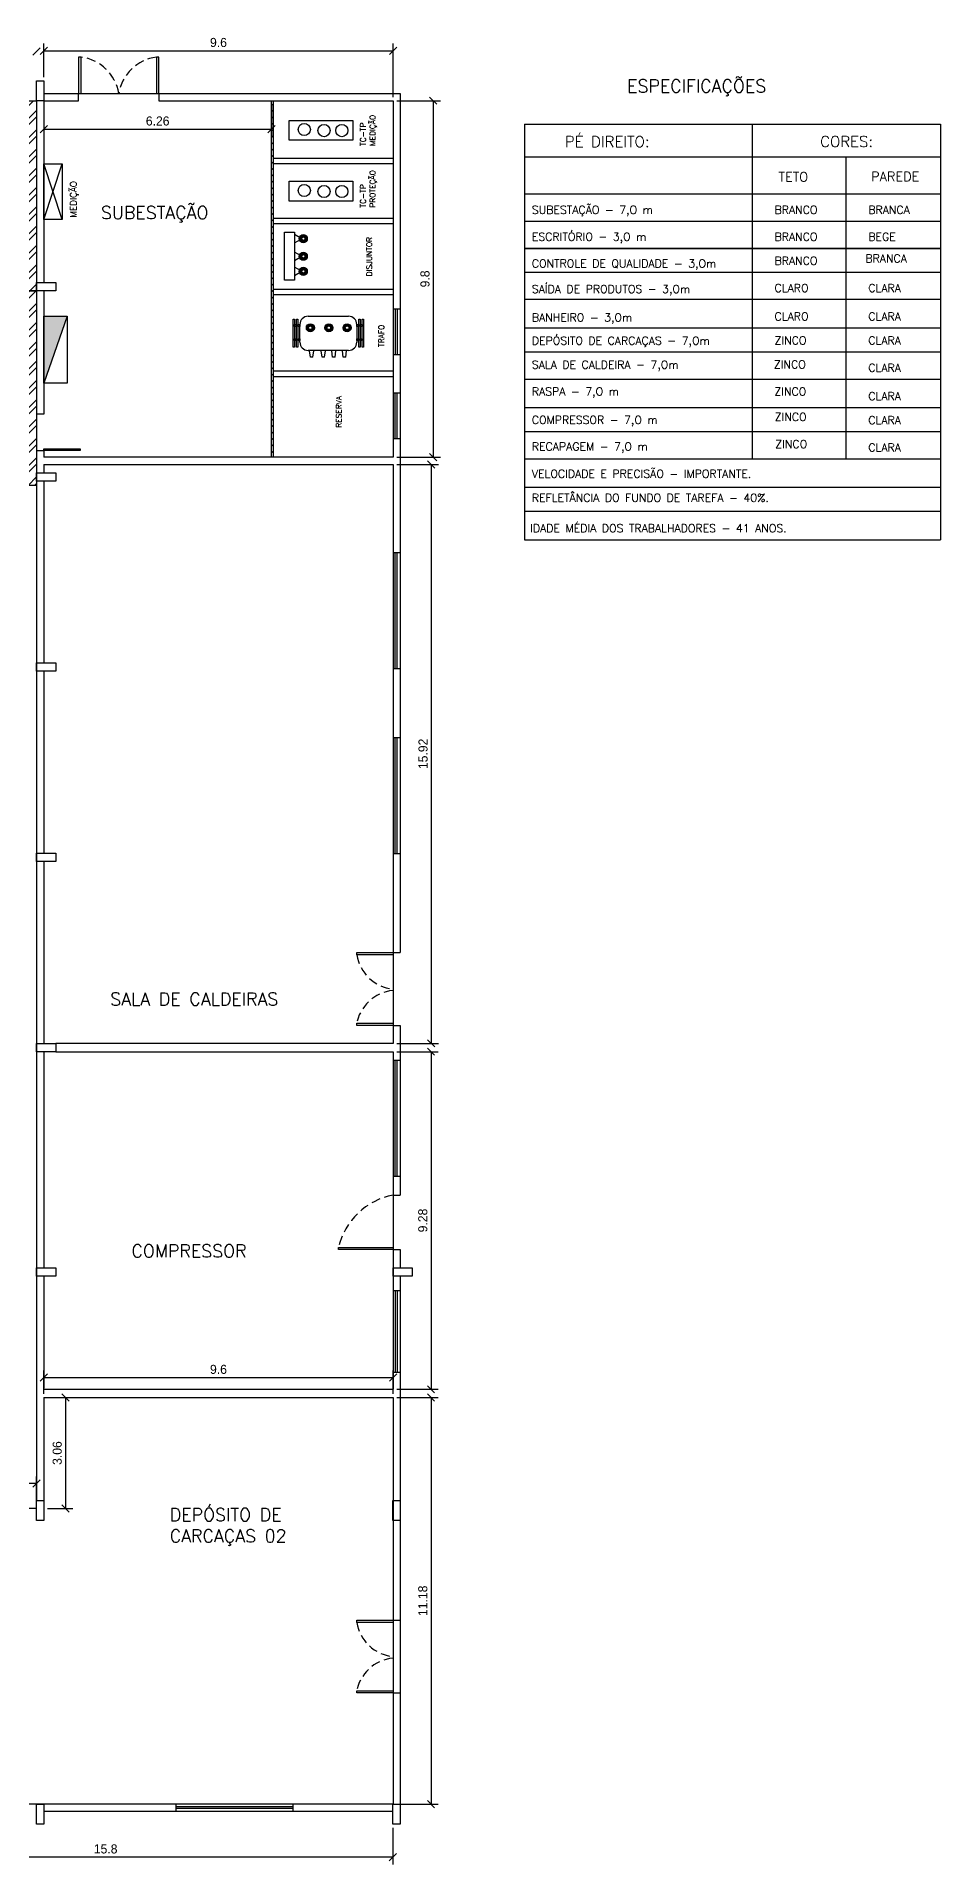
# Model space of a CAD drawing. Extents: x 196 to 343, y -52 to 135.
# Drawn here: x 241.1 to 266, y -52.1 to -1.8 of the extents above; entities that cross this region are included whole.
import ezdxf

# ---------------------------------------------------------------- set-up
doc = ezdxf.new("R2010")
doc.units = 0
doc.header["$MEASUREMENT"] = 0
doc.linetypes.add('DASHED2', pattern=[0.375, 0.25, -0.125])
doc.layers.get('0').update_dxf_attribs({"linetype": 'CONTINUOUS'})
doc.layers.get('DEFPOINTS').update_dxf_attribs({"linetype": 'CONTINUOUS'})
for name, color, linetype in [('_ARQ', 5, 'CONTINUOUS'), ('_ARQ-TEXTO', 4, 'CONTINUOUS'), ('_COTAS', 4, 'CONTINUOUS'), ('_ELT-Eletroduto', 7, 'CONTINUOUS'), ('_ELT-MÁQUINAS', 3, 'CONTINUOUS'), ('_ELT-PONTO', 2, 'CONTINUOUS'), ('_ELT-PONTO-TEXTO', 4, 'CONTINUOUS'), ('Marcação de areas', 240, 'CONTINUOUS')]:
    doc.layers.add(name, color=color, linetype=linetype)
doc.styles.add('ROMANS', font='romans')
doc.dimstyles.new('LUMINOTECNICO', dxfattribs={"dimscale": 0, "dimtxt": 0.25, "dimasz": 0.2, "dimexe": 0.2, "dimexo": 0.1, "dimgap": 0.1, "dimtad": 1, "dimdsep": 46, "dimtxsty": 'Standard', "dimblk1": 'OBLIQUE', "dimblk2": 'OBLIQUE', "dimsah": 1, "dimcen": 0.2, "dimadec": 1, "dimazin": 0, "dimtfac": 1, "dimtmove": 0, "dimatfit": 3, "dimldrblk": 'OBLIQUE', "dimfxl": 1, "dimtolj": 1, "dimtzin": 0, "dimarcsym": 0})

# ---------------------------------------------------------------- blocks, each defined once
blk = doc.blocks.new('_OBLIQUE')
at = {"color": 0, "linetype": 'ByBlock'}
blk.add_line((-0.5, -0.5), (0.5, 0.5), dxfattribs=at)
blk = doc.blocks.new('*D44')
at = {"layer": '_COTAS', "color": 0, "linetype": 'Continuous', "lineweight": -2, "transparency": 16777216}
for p, q in [((241.343, -2.953), (241.343, -2.027)), ((241.343, -2.227), (250.943, -2.227)), ((250.943, -3.501), (250.943, -2.027))]:
    blk.add_line(p, q, dxfattribs=at)
at = {"layer": 'DEFPOINTS', "color": 0, "linetype": 'Continuous', "transparency": 16777216}
for p in [(250.943, -2.227), (241.343, -3.053), (250.943, -3.601)]:
    blk.add_point(p, dxfattribs=at)
at = {"layer": '_COTAS', "color": 0, "linetype": 'Continuous', "lineweight": -2, "transparency": 16777216, "xscale": 0.2, "yscale": 0.2, "zscale": 0.2, "rotation": 180}
blk.add_blockref('_OBLIQUE', (241.343, -2.227), dxfattribs=at)
at = {"layer": '_COTAS', "color": 0, "linetype": 'Continuous', "lineweight": -2, "transparency": 16777216, "xscale": 0.2, "yscale": 0.2, "zscale": 0.2}
blk.add_blockref('_OBLIQUE', (250.943, -2.227), dxfattribs=at)
at = {"layer": '_COTAS', "color": 0, "linetype": 'Continuous', "transparency": 16777216, "insert": (246.143, -2.002), "char_height": 0.25, "attachment_point": 5}
blk.add_mtext('\\A1;9.6', dxfattribs=at)
blk = doc.blocks.new('*D45')
at = {"layer": '_COTAS', "color": 0, "linetype": 'Continuous', "lineweight": -2, "transparency": 16777216}
for p, q in [((251.043, -3.601), (252.247, -3.601)), ((252.047, -3.601), (252.047, -13.401)), ((251.043, -13.401), (252.247, -13.401))]:
    blk.add_line(p, q, dxfattribs=at)
at = {"layer": 'DEFPOINTS', "color": 0, "linetype": 'Continuous', "transparency": 16777216}
for p in [(250.943, -3.601), (250.943, -13.401), (252.047, -13.401)]:
    blk.add_point(p, dxfattribs=at)
at = {"layer": '_COTAS', "color": 0, "linetype": 'Continuous', "lineweight": -2, "transparency": 16777216, "xscale": 0.2, "yscale": 0.2, "zscale": 0.2}
for p, rotation in [((252.047, -3.601), 90), ((252.047, -13.401), 270)]:
    blk.add_blockref('_OBLIQUE', p, dxfattribs=dict(at, rotation=rotation))
at = {"layer": '_COTAS', "color": 0, "linetype": 'Continuous', "transparency": 16777216, "insert": (251.822, -8.501), "char_height": 0.25, "attachment_point": 5, "rotation": 90}
blk.add_mtext('\\A1;9.8', dxfattribs=at)
blk = doc.blocks.new('*D46')
at = {"layer": '_COTAS', "color": 0, "linetype": 'Continuous', "lineweight": -2, "transparency": 16777216}
for p, q in [((251.043, -13.601), (252.194, -13.601)), ((251.994, -13.601), (251.994, -29.518)), ((251.043, -29.518), (252.194, -29.518))]:
    blk.add_line(p, q, dxfattribs=at)
at = {"layer": 'DEFPOINTS', "color": 0, "linetype": 'Continuous', "transparency": 16777216}
for p in [(250.943, -13.601), (250.943, -29.518), (251.994, -29.518)]:
    blk.add_point(p, dxfattribs=at)
at = {"layer": '_COTAS', "color": 0, "linetype": 'Continuous', "lineweight": -2, "transparency": 16777216, "xscale": 0.2, "yscale": 0.2, "zscale": 0.2}
for p, rotation in [((251.994, -13.601), 90), ((251.994, -29.518), 270)]:
    blk.add_blockref('_OBLIQUE', p, dxfattribs=dict(at, rotation=rotation))
at = {"layer": '_COTAS', "color": 0, "linetype": 'Continuous', "transparency": 16777216, "insert": (251.769, -21.559), "char_height": 0.25, "attachment_point": 5, "rotation": 90}
blk.add_mtext('\\A1;15.92', dxfattribs=at)
blk = doc.blocks.new('*D47')
at = {"layer": '_COTAS', "color": 0, "linetype": 'Continuous', "lineweight": -2, "transparency": 16777216}
for p, q in [((251.043, -29.747), (252.187, -29.747)), ((251.987, -29.747), (251.987, -39.03)), ((251.043, -39.03), (252.187, -39.03))]:
    blk.add_line(p, q, dxfattribs=at)
at = {"layer": 'DEFPOINTS', "color": 0, "linetype": 'Continuous', "transparency": 16777216}
for p in [(250.943, -29.747), (250.943, -39.03), (251.987, -39.03)]:
    blk.add_point(p, dxfattribs=at)
at = {"layer": '_COTAS', "color": 0, "linetype": 'Continuous', "lineweight": -2, "transparency": 16777216, "xscale": 0.2, "yscale": 0.2, "zscale": 0.2}
for p, rotation in [((251.987, -29.747), 90), ((251.987, -39.03), 270)]:
    blk.add_blockref('_OBLIQUE', p, dxfattribs=dict(at, rotation=rotation))
at = {"layer": '_COTAS', "color": 0, "linetype": 'Continuous', "transparency": 16777216, "insert": (251.762, -34.388), "char_height": 0.25, "attachment_point": 5, "rotation": 90}
blk.add_mtext('\\A1;9.28', dxfattribs=at)
blk = doc.blocks.new('*D48')
at = {"layer": '_COTAS', "color": 0, "linetype": 'Continuous', "lineweight": -2, "transparency": 16777216}
for p, q in [((251.043, -39.253), (252.187, -39.253)), ((251.987, -39.253), (251.987, -50.435)), ((251.04, -50.435), (252.187, -50.435))]:
    blk.add_line(p, q, dxfattribs=at)
at = {"layer": 'DEFPOINTS', "color": 0, "linetype": 'Continuous', "transparency": 16777216}
for p in [(250.943, -39.253), (250.94, -50.435), (251.987, -50.435)]:
    blk.add_point(p, dxfattribs=at)
at = {"layer": '_COTAS', "color": 0, "linetype": 'Continuous', "lineweight": -2, "transparency": 16777216, "xscale": 0.2, "yscale": 0.2, "zscale": 0.2}
for p, rotation in [((251.987, -39.253), 90), ((251.987, -50.435), 270)]:
    blk.add_blockref('_OBLIQUE', p, dxfattribs=dict(at, rotation=rotation))
at = {"layer": '_COTAS', "color": 0, "linetype": 'Continuous', "transparency": 16777216, "insert": (251.762, -44.844), "char_height": 0.25, "attachment_point": 5, "rotation": 90}
blk.add_mtext('\\A1;11.18', dxfattribs=at)
blk = doc.blocks.new('*D49')
at = {"layer": '_COTAS', "color": 0, "linetype": 'Continuous', "lineweight": -2, "transparency": 16777216}
for p, q in [((241.443, -39.253), (242.135, -39.253)), ((241.935, -39.253), (241.935, -42.31)), ((241.443, -42.31), (242.135, -42.31))]:
    blk.add_line(p, q, dxfattribs=at)
at = {"layer": 'DEFPOINTS', "color": 0, "linetype": 'Continuous', "transparency": 16777216}
for p in [(241.343, -39.253), (241.343, -42.31), (241.935, -42.31)]:
    blk.add_point(p, dxfattribs=at)
at = {"layer": '_COTAS', "color": 0, "linetype": 'Continuous', "lineweight": -2, "transparency": 16777216, "xscale": 0.2, "yscale": 0.2, "zscale": 0.2}
for p, rotation in [((241.935, -39.253), 90), ((241.935, -42.31), 270)]:
    blk.add_blockref('_OBLIQUE', p, dxfattribs=dict(at, rotation=rotation))
at = {"layer": '_COTAS', "color": 0, "linetype": 'Continuous', "transparency": 16777216, "insert": (241.71, -40.782), "char_height": 0.25, "attachment_point": 5, "rotation": 90}
blk.add_mtext('\\A1;3.06', dxfattribs=at)
blk = doc.blocks.new('*D35')
at = {"layer": '_COTAS', "color": 0, "linetype": 'Continuous', "lineweight": -2, "transparency": 16777216}
for p, q in [((235.143, -51.083), (235.143, -52.093)), ((250.94, -51.083), (250.94, -52.093)), ((250.94, -51.893), (235.143, -51.893))]:
    blk.add_line(p, q, dxfattribs=at)
at = {"layer": 'DEFPOINTS', "color": 0, "linetype": 'Continuous', "transparency": 16777216}
for p in [(235.143, -50.983), (250.94, -50.983), (235.143, -51.893)]:
    blk.add_point(p, dxfattribs=at)
at = {"layer": '_COTAS', "color": 0, "linetype": 'Continuous', "lineweight": -2, "transparency": 16777216, "xscale": 0.2, "yscale": 0.2, "zscale": 0.2, "rotation": 180}
blk.add_blockref('_OBLIQUE', (235.143, -51.893), dxfattribs=at)
at = {"layer": '_COTAS', "color": 0, "linetype": 'Continuous', "lineweight": -2, "transparency": 16777216, "xscale": 0.2, "yscale": 0.2, "zscale": 0.2}
blk.add_blockref('_OBLIQUE', (250.94, -51.893), dxfattribs=at)
at = {"layer": '_COTAS', "color": 0, "linetype": 'Continuous', "transparency": 16777216, "insert": (243.041, -51.668), "char_height": 0.25, "attachment_point": 5}
blk.add_mtext('\\A1;15.8', dxfattribs=at)
blk = doc.blocks.new('*D41')
at = {"layer": '_ELT-MÁQUINAS', "color": 0, "linetype": 'Continuous', "lineweight": -2, "transparency": 16777216}
for p, q in [((241.343, -3.701), (241.343, -4.585)), ((247.599, -3.701), (247.599, -4.585)), ((241.343, -4.385), (247.599, -4.385))]:
    blk.add_line(p, q, dxfattribs=at)
at = {"layer": 'DEFPOINTS', "color": 0, "linetype": 'Continuous', "transparency": 16777216}
for p in [(241.343, -3.601), (247.599, -3.601), (247.599, -4.385)]:
    blk.add_point(p, dxfattribs=at)
at = {"layer": '_ELT-MÁQUINAS', "color": 0, "linetype": 'Continuous', "lineweight": -2, "transparency": 16777216, "xscale": 0.2, "yscale": 0.2, "zscale": 0.2, "rotation": 180}
blk.add_blockref('_OBLIQUE', (241.343, -4.385), dxfattribs=at)
at = {"layer": '_ELT-MÁQUINAS', "color": 0, "linetype": 'Continuous', "lineweight": -2, "transparency": 16777216, "xscale": 0.2, "yscale": 0.2, "zscale": 0.2}
blk.add_blockref('_OBLIQUE', (247.599, -4.385), dxfattribs=at)
at = {"layer": '_ELT-MÁQUINAS', "color": 0, "linetype": 'Continuous', "transparency": 16777216, "insert": (244.471, -4.16), "char_height": 0.25, "attachment_point": 5}
blk.add_mtext('\\A1;6.26', dxfattribs=at)
blk = doc.blocks.new('*D42')
at = {"layer": '_COTAS', "color": 0, "linetype": 'Continuous', "lineweight": -2, "transparency": 16777216}
for p, q in [((235.143, -42.21), (235.143, -41.423)), ((241.143, -41.623), (235.143, -41.623)), ((241.143, -42.21), (241.143, -41.423))]:
    blk.add_line(p, q, dxfattribs=at)
at = {"layer": 'DEFPOINTS', "color": 0, "linetype": 'Continuous', "transparency": 16777216}
for p in [(235.143, -41.623), (235.143, -42.31), (241.143, -42.31)]:
    blk.add_point(p, dxfattribs=at)
at = {"layer": '_COTAS', "color": 0, "linetype": 'Continuous', "lineweight": -2, "transparency": 16777216, "xscale": 0.2, "yscale": 0.2, "zscale": 0.2, "rotation": 180}
blk.add_blockref('_OBLIQUE', (235.143, -41.623), dxfattribs=at)
at = {"layer": '_COTAS', "color": 0, "linetype": 'Continuous', "lineweight": -2, "transparency": 16777216, "xscale": 0.2, "yscale": 0.2, "zscale": 0.2}
blk.add_blockref('_OBLIQUE', (241.143, -41.623), dxfattribs=at)
at = {"layer": '_COTAS', "color": 0, "linetype": 'Continuous', "transparency": 16777216, "insert": (238.143, -41.398), "char_height": 0.25, "attachment_point": 5}
blk.add_mtext('\\A1;6', dxfattribs=at)
blk = doc.blocks.new('*D43')
at = {"layer": '_COTAS', "color": 0, "linetype": 'Continuous', "lineweight": -2, "transparency": 16777216}
for p, q in [((241.343, -39.153), (241.343, -38.508)), ((250.943, -39.153), (250.943, -38.508)), ((241.343, -38.708), (250.943, -38.708))]:
    blk.add_line(p, q, dxfattribs=at)
at = {"layer": 'DEFPOINTS', "color": 0, "linetype": 'Continuous', "transparency": 16777216}
for p in [(250.943, -38.708), (241.343, -39.253), (250.943, -39.253)]:
    blk.add_point(p, dxfattribs=at)
at = {"layer": '_COTAS', "color": 0, "linetype": 'Continuous', "lineweight": -2, "transparency": 16777216, "xscale": 0.2, "yscale": 0.2, "zscale": 0.2, "rotation": 180}
blk.add_blockref('_OBLIQUE', (241.343, -38.708), dxfattribs=at)
at = {"layer": '_COTAS', "color": 0, "linetype": 'Continuous', "lineweight": -2, "transparency": 16777216, "xscale": 0.2, "yscale": 0.2, "zscale": 0.2}
blk.add_blockref('_OBLIQUE', (250.943, -38.708), dxfattribs=at)
at = {"layer": '_COTAS', "color": 0, "linetype": 'Continuous', "transparency": 16777216, "insert": (246.143, -38.483), "char_height": 0.25, "attachment_point": 5}
blk.add_mtext('\\A1;9.6', dxfattribs=at)

msp = doc.modelspace()

# ---------------------------------------------------------------- hatches: boundary and pattern name
at = {"layer": '_ARQ'}
h = msp.add_hatch(dxfattribs=at)
h.set_pattern_fill('ANSI31', color=256, style=0)
h.set_pattern_definition([(45, (-21.65067, -137.57001), (-0.08838835, 0.08838835), [])])
h.paths.add_polyline_path([(247.652, -3.601), (247.599, -3.601), (247.599, -13.401), (247.652, -13.401)])
at = {"layer": '_ELT-Eletroduto', "linetype": 'Continuous', "true_color": 0x139b48}
h = msp.add_hatch(dxfattribs=at)
h.set_pattern_fill('ANSI32', color=114)
h.paths.add_polyline_path([(241.143, -3.601), (210.226, -3.601), (210.226, -8.83), (241.143, -8.83)])
at = {"layer": '_ELT-Eletroduto', "linetype": 'Continuous', "true_color": 0xf27172}
h = msp.add_hatch(dxfattribs=at)
h.set_pattern_fill('ANSI32', color=11)
h.paths.add_polyline_path([(241.143, -8.83), (210.226, -8.83), (201.417, -8.83), (201.417, -14.18), (241.143, -14.18)])
h.paths.add_polyline_path([(202.155, -9.373), (203.03, -9.373), (203.03, -8.998), (202.155, -8.998)], flags=24)
at = {"layer": '_ELT-PONTO', "linetype": 'Continuous'}
h = msp.add_hatch(color=256, dxfattribs=at)
h.paths.add_polyline_path([(248.364, -7.395, 1), (248.585, -7.395, 1)])
h.paths.add_polyline_path([(248.524, -7.395, -1), (248.426, -7.395, -1)], flags=16)
h = msp.add_hatch(color=256, dxfattribs=at)
h.paths.add_polyline_path([(248.364, -7.879, 1), (248.585, -7.879, 1)])
h.paths.add_polyline_path([(248.524, -7.879, -1), (248.426, -7.879, -1)], flags=16)
h = msp.add_hatch(color=256, dxfattribs=at)
h.paths.add_polyline_path([(248.364, -8.292, 1), (248.585, -8.292, 1)])
h.paths.add_polyline_path([(248.524, -8.292, -1), (248.426, -8.292, -1)], flags=16)
msp.add_hatch(color=256, dxfattribs=at).paths.add_polyline_path([(241.343, -11.368), (241.979, -9.528), (241.343, -9.528)])
h = msp.add_hatch(color=256, dxfattribs=at)
h.paths.add_polyline_path([(248.781, -9.844, 1), (248.56, -9.844, 1)])
h.paths.add_polyline_path([(248.621, -9.844, -1), (248.72, -9.844, -1)], flags=16)
h = msp.add_hatch(color=256, dxfattribs=at)
h.paths.add_polyline_path([(249.178, -9.954, 1), (249.178, -9.733, 1)])
h.paths.add_polyline_path([(249.178, -9.795, -1), (249.178, -9.893, -1)], flags=16)
h = msp.add_hatch(color=256, dxfattribs=at)
h.paths.add_polyline_path([(249.79, -9.844, 1), (249.569, -9.844, 1)])
h.paths.add_polyline_path([(249.63, -9.844, -1), (249.728, -9.844, -1)], flags=16)

# ---------------------------------------------------------------- linework, layer by layer
at = {"layer": '_ARQ'}
for p, q in [((241.343, -3.401), (251.143, -3.401)), ((251.143, -3.401), (251.143, -27.024)), ((235.143, -3.601), (241.143, -3.601)), ((241.143, -3.601), (241.143, -42.087)), ((241.343, -3.601), (241.343, -8.601)), ((241.343, -3.601), (242.297, -3.601)), ((244.507, -3.601), (250.943, -3.601)), ((247.599, -13.401), (247.599, -3.601)), ((247.652, -13.401), (247.652, -3.601)), ((250.943, -3.601), (250.943, -13.401)), ((247.652, -5.181), (250.943, -5.181)), ((247.652, -5.331), (250.943, -5.331)), ((247.652, -6.831), (250.943, -6.831)), ((247.652, -6.981), (250.943, -6.981)), ((247.652, -8.781), (250.943, -8.781)), ((247.652, -8.931), (250.943, -8.931)), ((250.943, -9.326), (251.145, -9.326)), ((251.007, -10.576), (251.007, -9.326)), ((251.061, -10.576), (251.061, -9.326)), ((247.652, -11.031), (250.943, -11.031)), ((250.943, -10.576), (251.145, -10.576)), ((247.652, -11.181), (250.943, -11.181)), ((250.94, -11.637), (251.143, -11.637)), ((251.005, -12.888), (251.005, -11.637)), ((251.058, -12.888), (251.058, -11.637)), ((250.94, -12.888), (251.143, -12.888)), ((241.143, -13.222), (241.343, -13.222)), ((241.343, -13.222), (241.343, -13.401)), ((250.943, -13.401), (241.343, -13.401)), ((241.343, -13.601), (250.943, -13.601)), ((241.343, -13.601), (241.343, -13.83)), ((241.343, -14.059), (241.343, -19.059)), ((250.943, -13.601), (250.943, -27.024)), ((250.943, -16.019), (251.143, -16.019)), ((251.005, -19.219), (251.005, -16.021)), ((251.058, -19.219), (251.058, -16.021)), ((241.343, -19.289), (241.343, -24.289)), ((251.143, -19.219), (250.943, -19.219)), ((250.943, -21.108), (251.143, -21.108)), ((251.005, -24.308), (251.005, -21.111)), ((251.058, -24.308), (251.058, -21.111)), ((241.343, -24.518), (241.343, -29.518)), ((251.143, -24.308), (250.943, -24.308)), ((250.943, -27.024), (251.143, -27.024)), ((250.943, -29.024), (251.143, -29.024)), ((250.943, -29.024), (250.943, -29.518)), ((251.143, -29.024), (251.143, -33.688)), ((250.943, -29.518), (241.667, -29.518)), ((241.343, -29.747), (241.343, -35.688)), ((241.667, -29.747), (250.943, -29.747)), ((250.94, -29.978), (251.143, -29.978)), ((251.005, -33.178), (251.005, -29.981)), ((251.058, -33.178), (251.058, -29.981)), ((251.143, -33.178), (250.94, -33.178)), ((250.943, -35.188), (250.943, -39.03)), ((251.143, -35.188), (251.143, -35.688)), ((251.143, -35.917), (251.143, -50.635)), ((250.943, -36.309), (251.145, -36.309)), ((251.007, -38.563), (251.007, -36.312)), ((251.061, -38.563), (251.061, -36.312)), ((251.145, -38.563), (250.943, -38.563)), ((241.343, -39.03), (250.943, -39.03)), ((241.343, -39.253), (250.943, -39.253)), ((250.943, -39.253), (250.943, -50.435)), ((241.143, -42.31), (235.143, -42.31)), ((250.943, -45.379), (251.143, -45.379)), ((250.943, -47.379), (251.143, -47.379)), ((250.943, -50.435), (197.767, -50.435)), ((250.94, -50.635), (241.343, -50.635)), ((244.983, -50.635), (244.983, -50.432)), ((244.983, -50.497), (248.18, -50.497)), ((244.983, -50.55), (248.18, -50.55)), ((248.183, -50.432), (248.183, -50.635))]:
    msp.add_line(p, q, dxfattribs=at)
at = {"layer": '_ARQ', "linetype": 'Continuous'}
for p, q in [((242.297, -3.403), (244.507, -3.403)), ((242.297, -3.601), (242.297, -3.403)), ((244.507, -3.403), (244.507, -3.601)), ((241.343, -8.83), (241.343, -12.222)), ((241.343, -12.222), (241.143, -12.222)), ((250.943, -27.024), (250.943, -29.024)), ((250.943, -29.747), (250.943, -33.688)), ((250.943, -33.688), (250.943, -35.128)), ((250.943, -33.688), (251.143, -33.688)), ((250.943, -35.188), (251.143, -35.188)), ((241.343, -35.917), (241.343, -39.002)), ((241.343, -39.253), (241.343, -42.087)), ((250.943, -45.409), (250.943, -47.349))]:
    msp.add_line(p, q, dxfattribs=at)
for points in [[(242.297, -3.403), (242.367, -3.403), (242.367, -2.403), (242.297, -2.403)], [(244.437, -3.403), (244.507, -3.403), (244.507, -2.403), (244.437, -2.403)], [(241.343, -3.601), (241.14, -3.601), (241.14, -3.053), (241.343, -3.053)], [(250.943, -27.084), (249.943, -27.084), (249.943, -27.024), (250.943, -27.024)], [(250.943, -29.024), (249.943, -29.024), (249.943, -28.964), (250.943, -28.964)], [(250.943, -35.188), (249.443, -35.188), (249.443, -35.128), (250.943, -35.128)], [(241.343, -42.635), (241.14, -42.635), (241.14, -42.087), (241.343, -42.087)], [(251.143, -42.635), (250.94, -42.635), (250.94, -42.087), (251.143, -42.087)], [(250.943, -45.439), (249.943, -45.439), (249.943, -45.379), (250.943, -45.379)], [(250.943, -47.379), (249.943, -47.379), (249.943, -47.319), (250.943, -47.319)], [(241.343, -50.983), (241.14, -50.983), (241.14, -50.435), (241.343, -50.435)], [(251.143, -50.983), (250.94, -50.983), (250.94, -50.435), (251.143, -50.435)]]:
    msp.add_lwpolyline(points, close=True, dxfattribs=at)
at = {"layer": '_ARQ'}
for points in [[(241.143, -8.601), (241.667, -8.601), (241.667, -8.83), (241.143, -8.83)], [(241.343, -13.222), (241.343, -13.172), (242.343, -13.172), (242.343, -13.222)], [(241.143, -13.83), (241.667, -13.83), (241.667, -14.059), (241.143, -14.059)], [(241.143, -19.059), (241.667, -19.059), (241.667, -19.289), (241.143, -19.289)], [(241.143, -24.289), (241.667, -24.289), (241.667, -24.518), (241.143, -24.518)], [(241.143, -29.518), (241.667, -29.518), (241.667, -29.747), (241.143, -29.747)], [(241.143, -35.688), (241.667, -35.688), (241.667, -35.917), (241.143, -35.917)], [(250.943, -35.688), (251.467, -35.688), (251.467, -35.917), (250.943, -35.917)]]:
    msp.add_lwpolyline(points, close=True, dxfattribs=at)
at = {"layer": '_ARQ', "linetype": 'DASHED2'}
for centre, radius, start, end in [((242.214, -3.597), 1.204, 9.3793, 82.7104), ((244.59, -3.599), 1.204, 97.2896, 170.6207), ((251.063, -26.894), 1.136, 189.6213, 263.9217), ((251.055, -29.194), 1.136, 96.0783, 170.3787), ((251.316, -35.578), 1.927, 101.1833, 166.4784), ((251.063, -45.249), 1.136, 189.6213, 263.9217), ((251.055, -47.549), 1.136, 96.0783, 170.3787)]:
    msp.add_arc(centre, radius, start, end, dxfattribs=at)
at = {"layer": '_ARQ-TEXTO', "linetype": 'Continuous'}
for p, q in [((254.556, -4.242), (265.994, -4.242)), ((254.556, -4.242), (254.556, -15.676)), ((260.819, -4.242), (260.819, -13.444)), ((265.994, -4.242), (265.994, -15.676)), ((254.556, -5.143), (265.994, -5.143)), ((263.396, -5.143), (263.396, -13.444)), ((254.556, -6.16), (265.994, -6.16)), ((254.556, -6.91), (265.994, -6.91)), ((254.556, -7.651), (265.994, -7.651)), ((254.556, -7.661), (265.994, -7.661)), ((254.556, -8.311), (265.994, -8.311)), ((254.556, -9.061), (265.994, -9.061)), ((254.556, -9.842), (265.994, -9.842)), ((254.556, -10.502), (265.994, -10.502)), ((254.556, -11.253), (265.994, -11.253)), ((254.556, -12.034), (265.994, -12.034)), ((254.556, -12.694), (265.994, -12.694)), ((254.556, -13.444), (265.994, -13.444)), ((254.556, -14.225), (265.994, -14.225)), ((254.556, -14.885), (265.994, -14.885)), ((254.556, -15.676), (265.994, -15.676))]:
    msp.add_line(p, q, dxfattribs=at)
at = {"layer": '_ELT-PONTO', "linetype": 'Continuous'}
for p, q in [((241.343, -6.865), (241.844, -5.337)), ((241.844, -6.865), (241.343, -5.337)), ((241.979, -9.528), (241.343, -11.368)), ((248.607, -9.529), (249.722, -9.529)), ((248.382, -10.24), (248.382, -9.754)), ((249.947, -9.754), (249.947, -10.24)), ((249.722, -10.465), (248.607, -10.465)), ((248.672, -10.65), (248.65, -10.478)), ((248.738, -10.65), (248.762, -10.478)), ((248.992, -10.65), (248.97, -10.478)), ((249.057, -10.65), (249.082, -10.478)), ((249.243, -10.465), (249.083, -10.465)), ((249.282, -10.65), (249.26, -10.478)), ((249.347, -10.65), (249.372, -10.478)), ((249.575, -10.65), (249.553, -10.478)), ((249.641, -10.65), (249.665, -10.478)), ((248.738, -10.65), (248.672, -10.65)), ((249.057, -10.65), (248.992, -10.65)), ((249.347, -10.65), (249.282, -10.65)), ((249.641, -10.65), (249.575, -10.65))]:
    msp.add_line(p, q, dxfattribs=at)
for points in [[(248.085, -4.686), (248.085, -4.143), (249.837, -4.143), (249.837, -4.686)], [(241.343, -5.337), (241.844, -5.337), (241.844, -6.865), (241.343, -6.865)], [(248.085, -6.36), (248.085, -5.818), (249.837, -5.818), (249.837, -6.36)], [(247.954, -8.539), (247.954, -7.219), (248.235, -7.219), (248.235, -8.539)], [(248.438, -7.395), (248.235, -7.278), (248.235, -7.513)], [(248.438, -7.879), (248.235, -7.762), (248.235, -7.996)], [(248.438, -8.292), (248.235, -8.175), (248.235, -8.41)], [(241.343, -9.528), (241.979, -9.528), (241.979, -11.368), (241.343, -11.368)], [(248.236, -10.38), (248.198, -10.38), (248.198, -9.604), (248.236, -9.604)], [(248.29, -9.806), (248.236, -9.806), (248.236, -9.754), (248.29, -9.754)], [(248.328, -10.38), (248.29, -10.38), (248.29, -9.604), (248.328, -9.604)], [(248.382, -9.806), (248.328, -9.806), (248.328, -9.754), (248.382, -9.754)], [(250.001, -9.806), (249.947, -9.806), (249.947, -9.754), (250.001, -9.754)], [(250.039, -10.38), (250.001, -10.38), (250.001, -9.604), (250.039, -9.604)], [(250.093, -9.806), (250.039, -9.806), (250.039, -9.754), (250.093, -9.754)], [(250.131, -10.38), (250.093, -10.38), (250.093, -9.604), (250.131, -9.604)], [(248.29, -10.198), (248.236, -10.198), (248.236, -10.145), (248.29, -10.145)], [(248.382, -10.198), (248.328, -10.198), (248.328, -10.145), (248.382, -10.145)], [(250.001, -10.198), (249.947, -10.198), (249.947, -10.145), (250.001, -10.145)], [(250.093, -10.198), (250.039, -10.198), (250.039, -10.145), (250.093, -10.145)]]:
    msp.add_lwpolyline(points, close=True, dxfattribs=at)
for centre, radius in [((248.502, -4.394), 0.167), ((249.045, -4.423), 0.167), ((249.537, -4.423), 0.167), ((248.502, -6.068), 0.167), ((249.045, -6.097), 0.167), ((249.537, -6.097), 0.167), ((248.475, -7.395), 0.111), ((248.475, -7.395), 0.0492), ((248.475, -7.879), 0.111), ((248.475, -7.879), 0.0492), ((248.475, -8.292), 0.111), ((248.475, -8.292), 0.0492), ((248.67, -9.844), 0.111), ((248.67, -9.844), 0.0492), ((249.178, -9.844), 0.111), ((249.178, -9.844), 0.0492), ((249.679, -9.844), 0.111), ((249.679, -9.844), 0.0492)]:
    msp.add_circle(centre, radius, dxfattribs=at)
for centre, start, end in [((248.607, -9.754), 90, 180), ((249.722, -9.754), 0, 90), ((248.607, -10.24), 180, 270), ((249.722, -10.24), 270, 0)]:
    msp.add_arc(centre, 0.225, start, end, dxfattribs=at)
at = {"layer": 'Marcação de areas', "linetype": 'Continuous'}
for points in [[(210.226, -3.601), (241.143, -3.601), (241.143, -8.83), (210.226, -8.83)], [(201.417, -8.83), (241.143, -8.83), (241.143, -14.18), (201.417, -14.18)]]:
    msp.add_lwpolyline(points, close=True, dxfattribs=at)

# ---------------------------------------------------------------- block references
at = {"layer": '_COTAS', "linetype": 'Continuous', "xscale": 0.2, "yscale": 0.2, "zscale": 0.2}
msp.add_blockref('_OBLIQUE', (241.14, -2.248), dxfattribs=at)

# ---------------------------------------------------------------- texts
at = {"layer": '_ARQ-TEXTO', "style": 'ROMANS'}
for s, height, p in [('ESPECIFICAÇÕES', 0.35, (257.379, -3.372)), ('PÉ DIREITO:', 0.3, (255.668, -4.876)), ('CORES:', 0.3, (262.687, -4.874)), ('TETO', 0.26, (261.543, -5.827)), ('PAREDE', 0.26, (264.087, -5.816)), ('SUBESTAÇÃO', 0.35, (242.913, -6.852)), ('SUBESTAÇÃO - 7,O m', 0.22, (254.759, -6.711)), ('BRANCO', 0.22, (261.433, -6.711)), ('BRANCA', 0.22, (264.01, -6.711)), ('ESCRITÓRIO - 3,O m', 0.22, (254.759, -7.451)), ('BRANCO', 0.22, (261.433, -7.451)), ('BEGE', 0.22, (264.01, -7.451)), ('CONTROLE DE QUALIDADE - 3,Om', 0.22, (254.759, -8.187)), ('BRANCO', 0.22, (261.433, -8.111)), ('BRANCA', 0.22, (263.93, -8.048)), ('SAÍDA DE PRODUTOS - 3,Om', 0.22, (254.759, -8.889)), ('CLARO', 0.22, (261.433, -8.861)), ('CLARA', 0.22, (264.01, -8.861)), ('BANHEIRO - 3,Om', 0.22, (254.759, -9.67)), ('CLARO', 0.22, (261.433, -9.642)), ('CLARA', 0.22, (264.01, -9.642)), ('DEPÓSITO DE CARCAÇAS - 7,Om', 0.22, (254.759, -10.309)), ('ZINCO', 0.22, (261.433, -10.302)), ('CLARA', 0.22, (264.01, -10.302)), ('SALA DE CALDEIRA - 7,Om', 0.22, (254.759, -10.969)), ('ZINCO', 0.22, (261.413, -10.961)), ('CLARA', 0.22, (264.01, -11.053)), ('RASPA - 7,O m', 0.22, (254.759, -11.705)), ('ZINCO', 0.22, (261.429, -11.707)), ('CLARA', 0.22, (264.01, -11.834)), ('COMPRESSOR - 7,O m', 0.22, (254.759, -12.486)), ('ZINCO', 0.22, (261.437, -12.405)), ('CLARA', 0.22, (264.01, -12.494)), ('RECAPAGEM - 7,O m', 0.22, (254.759, -13.219)), ('ZINCO', 0.22, (261.453, -13.151)), ('CLARA', 0.22, (264.01, -13.244)), ('VELOCIDADE E PRECISÃO - IMPORTANTE.', 0.22, (254.759, -13.969)), ('REFLETÂNCIA DO FUNDO DE TAREFA - 40%%%.', 0.22, (254.759, -14.629)), ('IDADE MÉDIA DOS TRABALHADORES - 41 ANOS.', 0.22, (254.713, -15.465)), ('SALA DE CALDEIRAS', 0.35, (243.167, -28.476)), ('COMPRESSOR', 0.35, (243.75, -35.401))]:
    msp.add_text(s, height=height, dxfattribs=at).set_placement(p)
at = {"layer": '_ARQ-TEXTO', "linetype": 'Continuous', "insert": (244.804, -42.302), "char_height": 0.35, "attachment_point": 1, "style": 'ROMANS'}
msp.add_mtext_dynamic_manual_height_columns('DEPÓSITO DE CARCAÇAS 02', width=3.92514, gutter_width=12.5, heights=[0], dxfattribs=at)
at = {"layer": '_ELT-PONTO-TEXTO', "style": 'ROMANS'}
for s, height, p in [('MEDIÇÃO', 0.15, (250.454, -4.846)), ('TC-TP', 0.15, (250.192, -4.846)), ('MEDIÇÃO', 0.176, (242.243, -6.816)), ('TC-TP', 0.15, (250.192, -6.541)), ('PROTEÇÃO', 0.15, (250.454, -6.541)), ('DISJUNTOR', 0.15, (250.363, -8.43)), ('TRAFO', 0.15, (250.695, -10.372)), ('RESERVA', 0.15, (249.525, -12.592))]:
    msp.add_text(s, height=height, rotation=90, dxfattribs=at).set_placement(p)

# ---------------------------------------------------------------- dimensions: what is measured, and where the dimension line sits
at = {"layer": '_COTAS', "linetype": 'Continuous'}
for base, p1, p2, picture, middle in [((250.943, -2.227), (241.343, -3.053), (250.943, -3.601), '*D44', (246.143, -2.002)), ((250.943, -38.708), (241.343, -39.253), (250.943, -39.253), '*D43', (246.143, -38.483)), ((235.143, -51.893), (250.94, -50.983), (235.143, -50.983), '*D35', (243.041, -51.668))]:
    dim = msp.add_linear_dim(base=base, p1=p1, p2=p2, dimstyle='LUMINOTECNICO', override={"dimscale": 1}, dxfattribs=at)
    dim.commit()
    dim.dimension.update_dxf_attribs({"geometry": picture, "text_midpoint": middle})
for base, p1, p2, picture, middle in [((252.047, -13.401), (250.943, -3.601), (250.943, -13.401), '*D45', (251.822, -8.501)), ((251.994, -29.518), (250.943, -13.601), (250.943, -29.518), '*D46', (251.769, -21.559)), ((251.987, -39.03), (250.943, -29.747), (250.943, -39.03), '*D47', (251.762, -34.388)), ((241.935, -42.31), (241.343, -39.253), (241.343, -42.31), '*D49', (241.71, -40.782)), ((251.987, -50.435), (250.943, -39.253), (250.94, -50.435), '*D48', (251.762, -44.844))]:
    dim = msp.add_linear_dim(base=base, p1=p1, p2=p2, angle=90, dimstyle='LUMINOTECNICO', override={"dimscale": 1}, dxfattribs=at)
    dim.commit()
    dim.dimension.update_dxf_attribs({"geometry": picture, "text_midpoint": middle})
dim = msp.add_linear_dim(base=(235.143, -41.623), p1=(241.143, -42.31), p2=(235.143, -42.31), dimstyle='LUMINOTECNICO', override={"dimscale": 1}, dxfattribs=at)
dim.commit()
dim.dimension.update_dxf_attribs({"geometry": '*D42', "text_midpoint": (238.143, -41.623), "dimtype": 160})
at = {"layer": '_ELT-MÁQUINAS', "linetype": 'Continuous'}
dim = msp.add_linear_dim(base=(247.599, -4.385), p1=(241.343, -3.601), p2=(247.599, -3.601), dimstyle='LUMINOTECNICO', override={"dimscale": 1}, dxfattribs=at)
dim.commit()
dim.dimension.update_dxf_attribs({"geometry": '*D41', "text_midpoint": (244.471, -4.16)})

doc.saveas('drawing.dxf')
